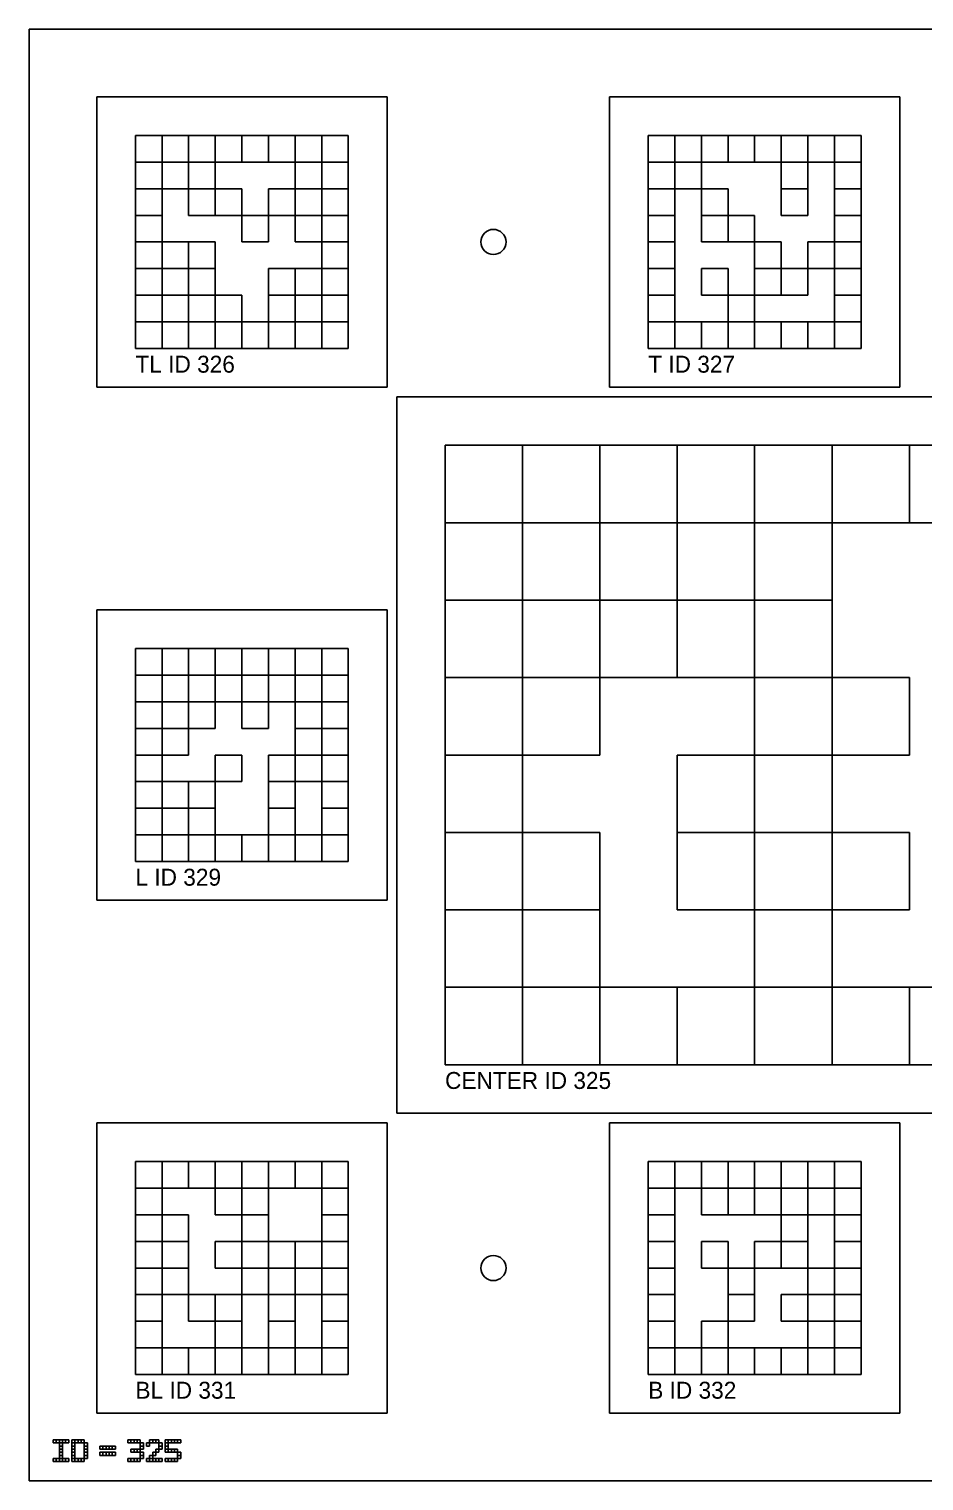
# Model space of a CAD drawing. Extents: x 0 to 1260, y -12 to 1580.
# Drawn here: x 320 to 505, y 960 to 1260 of the extents above; entities that cross this region are included whole.
import ezdxf

# ---------------------------------------------------------------- set-up
doc = ezdxf.new("R2010")
doc.units = 0
for name, color, linetype in [('BLACK_POCKET', 7, 'CONTINUOUS'), ('BOARD_TEXT', 7, 'CONTINUOUS'), ('CUT', 7, 'CONTINUOUS'), ('LABEL', 3, 'CONTINUOUS'), ('MOUNT_HOLE', 6, 'CONTINUOUS'), ('QUIET_ZONE', 5, 'CONTINUOUS'), ('TAG_BOUNDARY', 8, 'CONTINUOUS')]:
    doc.layers.add(name, color=color, linetype=linetype)

msp = doc.modelspace()

# ---------------------------------------------------------------- linework, layer by layer
at = {"layer": 'BLACK_POCKET'}
for p, q in [((347.5, 1238), (342, 1238)), ((342, 1238), (342, 1232.5)), ((347.5, 1232.5), (347.5, 1238)), ((353, 1238), (347.5, 1238)), ((347.5, 1238), (347.5, 1232.5)), ((353, 1232.5), (353, 1238)), ((358.5, 1238), (353, 1238)), ((353, 1238), (353, 1232.5)), ((358.5, 1232.5), (358.5, 1238)), ((364, 1238), (358.5, 1238)), ((358.5, 1238), (358.5, 1232.5)), ((364, 1232.5), (364, 1238)), ((369.5, 1238), (364, 1238)), ((364, 1238), (364, 1232.5)), ((369.5, 1232.5), (369.5, 1238)), ((375, 1238), (369.5, 1238)), ((369.5, 1238), (369.5, 1232.5)), ((375, 1232.5), (375, 1238)), ((380.5, 1238), (375, 1238)), ((375, 1238), (375, 1232.5)), ((380.5, 1232.5), (380.5, 1238)), ((386, 1238), (380.5, 1238)), ((380.5, 1238), (380.5, 1232.5)), ((386, 1232.5), (386, 1238)), ((453.5, 1238), (448, 1238)), ((448, 1238), (448, 1232.5)), ((453.5, 1232.5), (453.5, 1238)), ((459, 1238), (453.5, 1238)), ((453.5, 1238), (453.5, 1232.5)), ((459, 1232.5), (459, 1238)), ((464.5, 1238), (459, 1238)), ((459, 1238), (459, 1232.5)), ((464.5, 1232.5), (464.5, 1238)), ((470, 1238), (464.5, 1238)), ((464.5, 1238), (464.5, 1232.5)), ((470, 1232.5), (470, 1238)), ((475.5, 1238), (470, 1238)), ((470, 1238), (470, 1232.5)), ((475.5, 1232.5), (475.5, 1238)), ((481, 1238), (475.5, 1238)), ((475.5, 1238), (475.5, 1232.5)), ((481, 1232.5), (481, 1238)), ((486.5, 1238), (481, 1238)), ((481, 1238), (481, 1232.5)), ((486.5, 1232.5), (486.5, 1238)), ((492, 1238), (486.5, 1238)), ((486.5, 1238), (486.5, 1232.5)), ((492, 1232.5), (492, 1238)), ((342, 1232.5), (347.5, 1232.5)), ((347.5, 1232.5), (342, 1232.5)), ((342, 1232.5), (342, 1227)), ((347.5, 1232.5), (353, 1232.5)), ((347.5, 1227), (347.5, 1232.5)), ((353, 1232.5), (347.5, 1232.5)), ((347.5, 1232.5), (347.5, 1227)), ((353, 1232.5), (358.5, 1232.5)), ((353, 1227), (353, 1232.5)), ((358.5, 1232.5), (353, 1232.5)), ((353, 1232.5), (353, 1227)), ((358.5, 1232.5), (364, 1232.5)), ((358.5, 1227), (358.5, 1232.5)), ((364, 1232.5), (369.5, 1232.5)), ((369.5, 1232.5), (375, 1232.5)), ((375, 1232.5), (380.5, 1232.5)), ((380.5, 1232.5), (375, 1232.5)), ((375, 1232.5), (375, 1227)), ((380.5, 1232.5), (386, 1232.5)), ((380.5, 1227), (380.5, 1232.5)), ((386, 1232.5), (380.5, 1232.5)), ((380.5, 1232.5), (380.5, 1227)), ((386, 1227), (386, 1232.5)), ((448, 1232.5), (453.5, 1232.5)), ((453.5, 1232.5), (448, 1232.5)), ((448, 1232.5), (448, 1227)), ((453.5, 1232.5), (459, 1232.5)), ((453.5, 1227), (453.5, 1232.5)), ((459, 1232.5), (453.5, 1232.5)), ((453.5, 1232.5), (453.5, 1227)), ((459, 1232.5), (464.5, 1232.5)), ((459, 1227), (459, 1232.5)), ((464.5, 1232.5), (470, 1232.5)), ((470, 1232.5), (475.5, 1232.5)), ((475.5, 1232.5), (481, 1232.5)), ((481, 1232.5), (475.5, 1232.5)), ((475.5, 1232.5), (475.5, 1227)), ((481, 1232.5), (486.5, 1232.5)), ((481, 1227), (481, 1232.5)), ((486.5, 1232.5), (492, 1232.5)), ((492, 1232.5), (486.5, 1232.5)), ((486.5, 1232.5), (486.5, 1227)), ((492, 1227), (492, 1232.5)), ((342, 1227), (347.5, 1227)), ((347.5, 1227), (342, 1227)), ((342, 1227), (342, 1221.5)), ((347.5, 1227), (353, 1227)), ((347.5, 1221.5), (347.5, 1227)), ((353, 1227), (358.5, 1227)), ((358.5, 1227), (353, 1227)), ((353, 1227), (353, 1221.5)), ((358.5, 1221.5), (358.5, 1227)), ((364, 1227), (358.5, 1227)), ((358.5, 1227), (358.5, 1221.5)), ((364, 1221.5), (364, 1227)), ((375, 1227), (369.5, 1227)), ((369.5, 1227), (369.5, 1221.5)), ((375, 1227), (380.5, 1227)), ((375, 1221.5), (375, 1227)), ((380.5, 1227), (386, 1227)), ((386, 1227), (380.5, 1227)), ((380.5, 1227), (380.5, 1221.5)), ((386, 1221.5), (386, 1227)), ((448, 1227), (453.5, 1227)), ((453.5, 1227), (448, 1227)), ((448, 1227), (448, 1221.5)), ((453.5, 1227), (459, 1227)), ((453.5, 1221.5), (453.5, 1227)), ((464.5, 1227), (459, 1227)), ((459, 1227), (459, 1221.5)), ((464.5, 1221.5), (464.5, 1227)), ((475.5, 1227), (481, 1227)), ((481, 1227), (475.5, 1227)), ((475.5, 1227), (475.5, 1221.5)), ((481, 1221.5), (481, 1227)), ((486.5, 1227), (492, 1227)), ((492, 1227), (486.5, 1227)), ((486.5, 1227), (486.5, 1221.5)), ((492, 1221.5), (492, 1227)), ((342, 1221.5), (347.5, 1221.5)), ((347.5, 1221.5), (342, 1221.5)), ((342, 1221.5), (342, 1216)), ((347.5, 1216), (347.5, 1221.5)), ((353, 1221.5), (358.5, 1221.5)), ((358.5, 1221.5), (364, 1221.5)), ((369.5, 1221.5), (364, 1221.5)), ((364, 1221.5), (364, 1216)), ((369.5, 1221.5), (375, 1221.5)), ((369.5, 1216), (369.5, 1221.5)), ((380.5, 1221.5), (375, 1221.5)), ((375, 1221.5), (375, 1216)), ((380.5, 1221.5), (386, 1221.5)), ((380.5, 1216), (380.5, 1221.5)), ((386, 1221.5), (380.5, 1221.5)), ((380.5, 1221.5), (380.5, 1216)), ((386, 1216), (386, 1221.5)), ((448, 1221.5), (453.5, 1221.5)), ((453.5, 1221.5), (448, 1221.5)), ((448, 1221.5), (448, 1216)), ((453.5, 1216), (453.5, 1221.5)), ((459, 1221.5), (464.5, 1221.5)), ((464.5, 1221.5), (459, 1221.5)), ((459, 1221.5), (459, 1216)), ((464.5, 1216), (464.5, 1221.5)), ((470, 1221.5), (464.5, 1221.5)), ((464.5, 1221.5), (464.5, 1216)), ((470, 1216), (470, 1221.5)), ((475.5, 1221.5), (481, 1221.5)), ((486.5, 1221.5), (492, 1221.5)), ((492, 1221.5), (486.5, 1221.5)), ((486.5, 1221.5), (486.5, 1216)), ((492, 1216), (492, 1221.5)), ((342, 1216), (347.5, 1216)), ((347.5, 1216), (342, 1216)), ((342, 1216), (342, 1210.5)), ((347.5, 1210.5), (347.5, 1216)), ((353, 1216), (347.5, 1216)), ((347.5, 1216), (347.5, 1210.5)), ((353, 1210.5), (353, 1216)), ((358.5, 1216), (353, 1216)), ((353, 1216), (353, 1210.5)), ((358.5, 1210.5), (358.5, 1216)), ((364, 1216), (369.5, 1216)), ((375, 1216), (380.5, 1216)), ((380.5, 1216), (386, 1216)), ((386, 1216), (380.5, 1216)), ((380.5, 1216), (380.5, 1210.5)), ((386, 1210.5), (386, 1216)), ((448, 1216), (453.5, 1216)), ((453.5, 1216), (448, 1216)), ((448, 1216), (448, 1210.5)), ((453.5, 1210.5), (453.5, 1216)), ((459, 1216), (464.5, 1216)), ((464.5, 1216), (470, 1216)), ((475.5, 1216), (470, 1216)), ((470, 1216), (470, 1210.5)), ((475.5, 1210.5), (475.5, 1216)), ((486.5, 1216), (481, 1216)), ((481, 1216), (481, 1210.5)), ((486.5, 1216), (492, 1216)), ((486.5, 1210.5), (486.5, 1216)), ((492, 1216), (486.5, 1216)), ((486.5, 1216), (486.5, 1210.5)), ((492, 1210.5), (492, 1216)), ((342, 1210.5), (347.5, 1210.5)), ((347.5, 1210.5), (342, 1210.5)), ((342, 1210.5), (342, 1205)), ((347.5, 1210.5), (353, 1210.5)), ((347.5, 1205), (347.5, 1210.5)), ((353, 1210.5), (347.5, 1210.5)), ((347.5, 1210.5), (347.5, 1205)), ((353, 1210.5), (358.5, 1210.5)), ((353, 1205), (353, 1210.5)), ((358.5, 1210.5), (353, 1210.5)), ((353, 1210.5), (353, 1205)), ((358.5, 1205), (358.5, 1210.5)), ((375, 1210.5), (369.5, 1210.5)), ((369.5, 1210.5), (369.5, 1205)), ((375, 1205), (375, 1210.5)), ((380.5, 1210.5), (375, 1210.5)), ((375, 1210.5), (375, 1205)), ((380.5, 1210.5), (386, 1210.5)), ((380.5, 1205), (380.5, 1210.5)), ((386, 1210.5), (380.5, 1210.5)), ((380.5, 1210.5), (380.5, 1205)), ((386, 1205), (386, 1210.5)), ((448, 1210.5), (453.5, 1210.5)), ((453.5, 1210.5), (448, 1210.5)), ((448, 1210.5), (448, 1205)), ((453.5, 1205), (453.5, 1210.5)), ((464.5, 1210.5), (459, 1210.5)), ((459, 1210.5), (459, 1205)), ((464.5, 1205), (464.5, 1210.5)), ((470, 1210.5), (475.5, 1210.5)), ((475.5, 1210.5), (470, 1210.5)), ((470, 1210.5), (470, 1205)), ((475.5, 1205), (475.5, 1210.5)), ((481, 1210.5), (475.5, 1210.5)), ((475.5, 1210.5), (475.5, 1205)), ((481, 1210.5), (486.5, 1210.5)), ((481, 1205), (481, 1210.5)), ((486.5, 1210.5), (492, 1210.5)), ((492, 1210.5), (486.5, 1210.5)), ((486.5, 1210.5), (486.5, 1205)), ((492, 1205), (492, 1210.5)), ((342, 1205), (347.5, 1205)), ((347.5, 1205), (342, 1205)), ((342, 1205), (342, 1199.5)), ((347.5, 1205), (353, 1205)), ((347.5, 1199.5), (347.5, 1205)), ((353, 1205), (347.5, 1205)), ((347.5, 1205), (347.5, 1199.5)), ((353, 1205), (358.5, 1205)), ((353, 1199.5), (353, 1205)), ((358.5, 1205), (353, 1205)), ((353, 1205), (353, 1199.5)), ((358.5, 1199.5), (358.5, 1205)), ((364, 1205), (358.5, 1205)), ((358.5, 1205), (358.5, 1199.5)), ((364, 1199.5), (364, 1205)), ((369.5, 1205), (375, 1205)), ((375, 1205), (369.5, 1205)), ((369.5, 1205), (369.5, 1199.5)), ((375, 1205), (380.5, 1205)), ((375, 1199.5), (375, 1205)), ((380.5, 1205), (375, 1205)), ((375, 1205), (375, 1199.5)), ((380.5, 1205), (386, 1205)), ((380.5, 1199.5), (380.5, 1205)), ((386, 1205), (380.5, 1205)), ((380.5, 1205), (380.5, 1199.5)), ((386, 1199.5), (386, 1205)), ((448, 1205), (453.5, 1205)), ((453.5, 1205), (448, 1205)), ((448, 1205), (448, 1199.5)), ((453.5, 1199.5), (453.5, 1205)), ((459, 1205), (464.5, 1205)), ((470, 1205), (464.5, 1205)), ((464.5, 1205), (464.5, 1199.5)), ((470, 1205), (475.5, 1205)), ((470, 1199.5), (470, 1205)), ((475.5, 1205), (481, 1205)), ((486.5, 1205), (492, 1205)), ((492, 1205), (486.5, 1205)), ((486.5, 1205), (486.5, 1199.5)), ((492, 1199.5), (492, 1205)), ((342, 1199.5), (347.5, 1199.5)), ((347.5, 1199.5), (342, 1199.5)), ((342, 1199.5), (342, 1194)), ((347.5, 1199.5), (353, 1199.5)), ((347.5, 1194), (347.5, 1199.5)), ((353, 1199.5), (347.5, 1199.5)), ((347.5, 1199.5), (347.5, 1194)), ((353, 1199.5), (358.5, 1199.5)), ((353, 1194), (353, 1199.5)), ((358.5, 1199.5), (353, 1199.5)), ((353, 1199.5), (353, 1194)), ((358.5, 1199.5), (364, 1199.5)), ((358.5, 1194), (358.5, 1199.5)), ((364, 1199.5), (358.5, 1199.5)), ((358.5, 1199.5), (358.5, 1194)), ((364, 1194), (364, 1199.5)), ((369.5, 1199.5), (364, 1199.5)), ((364, 1199.5), (364, 1194)), ((369.5, 1199.5), (375, 1199.5)), ((369.5, 1194), (369.5, 1199.5)), ((375, 1199.5), (369.5, 1199.5)), ((369.5, 1199.5), (369.5, 1194)), ((375, 1199.5), (380.5, 1199.5)), ((375, 1194), (375, 1199.5)), ((380.5, 1199.5), (375, 1199.5)), ((375, 1199.5), (375, 1194)), ((380.5, 1199.5), (386, 1199.5)), ((380.5, 1194), (380.5, 1199.5)), ((386, 1199.5), (380.5, 1199.5)), ((380.5, 1199.5), (380.5, 1194)), ((386, 1194), (386, 1199.5)), ((448, 1199.5), (453.5, 1199.5)), ((453.5, 1199.5), (448, 1199.5)), ((448, 1199.5), (448, 1194)), ((453.5, 1194), (453.5, 1199.5)), ((459, 1199.5), (453.5, 1199.5)), ((453.5, 1199.5), (453.5, 1194)), ((459, 1194), (459, 1199.5)), ((464.5, 1199.5), (459, 1199.5)), ((459, 1199.5), (459, 1194)), ((464.5, 1199.5), (470, 1199.5)), ((464.5, 1194), (464.5, 1199.5)), ((470, 1199.5), (464.5, 1199.5)), ((464.5, 1199.5), (464.5, 1194)), ((470, 1194), (470, 1199.5)), ((475.5, 1199.5), (470, 1199.5)), ((470, 1199.5), (470, 1194)), ((475.5, 1194), (475.5, 1199.5)), ((481, 1199.5), (475.5, 1199.5)), ((475.5, 1199.5), (475.5, 1194)), ((481, 1194), (481, 1199.5)), ((486.5, 1199.5), (481, 1199.5)), ((481, 1199.5), (481, 1194)), ((486.5, 1199.5), (492, 1199.5)), ((486.5, 1194), (486.5, 1199.5)), ((492, 1199.5), (486.5, 1199.5)), ((486.5, 1199.5), (486.5, 1194)), ((492, 1194), (492, 1199.5)), ((342, 1194), (347.5, 1194)), ((347.5, 1194), (353, 1194)), ((353, 1194), (358.5, 1194)), ((358.5, 1194), (364, 1194)), ((364, 1194), (369.5, 1194)), ((369.5, 1194), (375, 1194)), ((375, 1194), (380.5, 1194)), ((380.5, 1194), (386, 1194)), ((448, 1194), (453.5, 1194)), ((453.5, 1194), (459, 1194)), ((459, 1194), (464.5, 1194)), ((464.5, 1194), (470, 1194)), ((470, 1194), (475.5, 1194)), ((475.5, 1194), (481, 1194)), ((481, 1194), (486.5, 1194)), ((486.5, 1194), (492, 1194)), ((422, 1174), (406, 1174)), ((406, 1174), (406, 1158)), ((422, 1158), (422, 1174)), ((438, 1174), (422, 1174)), ((422, 1174), (422, 1158)), ((438, 1158), (438, 1174)), ((454, 1174), (438, 1174)), ((438, 1174), (438, 1158)), ((454, 1158), (454, 1174)), ((470, 1174), (454, 1174)), ((454, 1174), (454, 1158)), ((470, 1158), (470, 1174)), ((486, 1174), (470, 1174)), ((470, 1174), (470, 1158)), ((486, 1158), (486, 1174)), ((502, 1174), (486, 1174)), ((486, 1174), (486, 1158)), ((502, 1158), (502, 1174)), ((518, 1174), (502, 1174)), ((502, 1174), (502, 1158)), ((406, 1158), (422, 1158)), ((422, 1158), (406, 1158)), ((406, 1158), (406, 1142)), ((422, 1158), (438, 1158)), ((422, 1142), (422, 1158)), ((438, 1158), (422, 1158)), ((422, 1158), (422, 1142)), ((438, 1158), (454, 1158)), ((438, 1142), (438, 1158)), ((454, 1158), (438, 1158)), ((438, 1158), (438, 1142)), ((454, 1158), (470, 1158)), ((454, 1142), (454, 1158)), ((470, 1158), (486, 1158)), ((486, 1158), (470, 1158)), ((470, 1158), (470, 1142)), ((486, 1158), (502, 1158)), ((486, 1142), (486, 1158)), ((502, 1158), (518, 1158)), ((406, 1142), (422, 1142)), ((422, 1142), (406, 1142)), ((406, 1142), (406, 1126)), ((422, 1142), (438, 1142)), ((422, 1126), (422, 1142)), ((438, 1142), (454, 1142)), ((454, 1142), (438, 1142)), ((438, 1142), (438, 1126)), ((454, 1126), (454, 1142)), ((470, 1142), (454, 1142)), ((454, 1142), (454, 1126)), ((470, 1142), (486, 1142)), ((470, 1126), (470, 1142)), ((486, 1142), (470, 1142)), ((470, 1142), (470, 1126)), ((486, 1126), (486, 1142)), ((347.5, 1132), (342, 1132)), ((342, 1132), (342, 1126.5)), ((347.5, 1126.5), (347.5, 1132)), ((353, 1132), (347.5, 1132)), ((347.5, 1132), (347.5, 1126.5)), ((353, 1126.5), (353, 1132)), ((358.5, 1132), (353, 1132)), ((353, 1132), (353, 1126.5)), ((358.5, 1126.5), (358.5, 1132)), ((364, 1132), (358.5, 1132)), ((358.5, 1132), (358.5, 1126.5)), ((364, 1126.5), (364, 1132)), ((369.5, 1132), (364, 1132)), ((364, 1132), (364, 1126.5)), ((369.5, 1126.5), (369.5, 1132)), ((375, 1132), (369.5, 1132)), ((369.5, 1132), (369.5, 1126.5)), ((375, 1126.5), (375, 1132)), ((380.5, 1132), (375, 1132)), ((375, 1132), (375, 1126.5)), ((380.5, 1126.5), (380.5, 1132)), ((386, 1132), (380.5, 1132)), ((380.5, 1132), (380.5, 1126.5)), ((386, 1126.5), (386, 1132)), ((342, 1126.5), (347.5, 1126.5)), ((347.5, 1126.5), (342, 1126.5)), ((342, 1126.5), (342, 1121)), ((347.5, 1126.5), (353, 1126.5)), ((347.5, 1121), (347.5, 1126.5)), ((353, 1126.5), (347.5, 1126.5)), ((347.5, 1126.5), (347.5, 1121)), ((353, 1126.5), (358.5, 1126.5)), ((353, 1121), (353, 1126.5)), ((358.5, 1126.5), (353, 1126.5)), ((353, 1126.5), (353, 1121)), ((358.5, 1126.5), (364, 1126.5)), ((358.5, 1121), (358.5, 1126.5)), ((364, 1126.5), (358.5, 1126.5)), ((358.5, 1126.5), (358.5, 1121)), ((364, 1126.5), (369.5, 1126.5)), ((364, 1121), (364, 1126.5)), ((369.5, 1126.5), (375, 1126.5)), ((375, 1126.5), (369.5, 1126.5)), ((369.5, 1126.5), (369.5, 1121)), ((375, 1126.5), (380.5, 1126.5)), ((375, 1121), (375, 1126.5)), ((380.5, 1126.5), (375, 1126.5)), ((375, 1126.5), (375, 1121)), ((380.5, 1126.5), (386, 1126.5)), ((380.5, 1121), (380.5, 1126.5)), ((386, 1126.5), (380.5, 1126.5)), ((380.5, 1126.5), (380.5, 1121)), ((386, 1121), (386, 1126.5)), ((406, 1126), (422, 1126)), ((422, 1126), (406, 1126)), ((406, 1126), (406, 1110)), ((422, 1110), (422, 1126)), ((438, 1126), (422, 1126)), ((422, 1126), (422, 1110)), ((438, 1126), (454, 1126)), ((438, 1110), (438, 1126)), ((454, 1126), (470, 1126)), ((470, 1126), (486, 1126)), ((486, 1126), (470, 1126)), ((470, 1126), (470, 1110)), ((486, 1110), (486, 1126)), ((502, 1126), (486, 1126)), ((486, 1126), (486, 1110)), ((502, 1110), (502, 1126)), ((342, 1121), (347.5, 1121)), ((347.5, 1121), (342, 1121)), ((342, 1121), (342, 1115.5)), ((347.5, 1121), (353, 1121)), ((347.5, 1115.5), (347.5, 1121)), ((353, 1121), (358.5, 1121)), ((358.5, 1121), (353, 1121)), ((353, 1121), (353, 1115.5)), ((358.5, 1121), (364, 1121)), ((358.5, 1115.5), (358.5, 1121)), ((369.5, 1121), (364, 1121)), ((364, 1121), (364, 1115.5)), ((369.5, 1121), (375, 1121)), ((369.5, 1115.5), (369.5, 1121)), ((375, 1121), (380.5, 1121)), ((380.5, 1121), (375, 1121)), ((375, 1121), (375, 1115.5)), ((380.5, 1121), (386, 1121)), ((380.5, 1115.5), (380.5, 1121)), ((386, 1121), (380.5, 1121)), ((380.5, 1121), (380.5, 1115.5)), ((386, 1115.5), (386, 1121)), ((342, 1115.5), (347.5, 1115.5)), ((347.5, 1115.5), (342, 1115.5)), ((342, 1115.5), (342, 1110)), ((347.5, 1110), (347.5, 1115.5)), ((353, 1115.5), (347.5, 1115.5)), ((347.5, 1115.5), (347.5, 1110)), ((353, 1115.5), (358.5, 1115.5)), ((353, 1110), (353, 1115.5)), ((364, 1115.5), (369.5, 1115.5)), ((375, 1115.5), (380.5, 1115.5)), ((380.5, 1115.5), (375, 1115.5)), ((375, 1115.5), (375, 1110)), ((380.5, 1115.5), (386, 1115.5)), ((380.5, 1110), (380.5, 1115.5)), ((386, 1115.5), (380.5, 1115.5)), ((380.5, 1115.5), (380.5, 1110)), ((386, 1110), (386, 1115.5)), ((342, 1110), (347.5, 1110)), ((347.5, 1110), (342, 1110)), ((342, 1110), (342, 1104.5)), ((347.5, 1110), (353, 1110)), ((347.5, 1104.5), (347.5, 1110)), ((364, 1110), (358.5, 1110)), ((358.5, 1110), (358.5, 1104.5)), ((364, 1104.5), (364, 1110)), ((375, 1110), (369.5, 1110)), ((369.5, 1110), (369.5, 1104.5)), ((375, 1110), (380.5, 1110)), ((375, 1104.5), (375, 1110)), ((380.5, 1110), (375, 1110)), ((375, 1110), (375, 1104.5)), ((380.5, 1110), (386, 1110)), ((380.5, 1104.5), (380.5, 1110)), ((386, 1110), (380.5, 1110)), ((380.5, 1110), (380.5, 1104.5)), ((386, 1104.5), (386, 1110)), ((406, 1110), (422, 1110)), ((422, 1110), (406, 1110)), ((406, 1110), (406, 1094)), ((422, 1110), (438, 1110)), ((422, 1094), (422, 1110)), ((470, 1110), (454, 1110)), ((454, 1110), (454, 1094)), ((470, 1110), (486, 1110)), ((470, 1094), (470, 1110)), ((486, 1110), (470, 1110)), ((470, 1110), (470, 1094)), ((486, 1110), (502, 1110)), ((486, 1094), (486, 1110)), ((342, 1104.5), (347.5, 1104.5)), ((347.5, 1104.5), (342, 1104.5)), ((342, 1104.5), (342, 1099)), ((347.5, 1099), (347.5, 1104.5)), ((353, 1104.5), (347.5, 1104.5)), ((347.5, 1104.5), (347.5, 1099)), ((353, 1099), (353, 1104.5)), ((358.5, 1104.5), (353, 1104.5)), ((353, 1104.5), (353, 1099)), ((358.5, 1104.5), (364, 1104.5)), ((358.5, 1099), (358.5, 1104.5)), ((369.5, 1104.5), (375, 1104.5)), ((375, 1104.5), (369.5, 1104.5)), ((369.5, 1104.5), (369.5, 1099)), ((375, 1104.5), (380.5, 1104.5)), ((375, 1099), (375, 1104.5)), ((380.5, 1104.5), (386, 1104.5)), ((386, 1104.5), (380.5, 1104.5)), ((380.5, 1104.5), (380.5, 1099)), ((386, 1099), (386, 1104.5)), ((342, 1099), (347.5, 1099)), ((347.5, 1099), (342, 1099)), ((342, 1099), (342, 1093.5)), ((347.5, 1099), (353, 1099)), ((347.5, 1093.5), (347.5, 1099)), ((353, 1099), (347.5, 1099)), ((347.5, 1099), (347.5, 1093.5)), ((353, 1099), (358.5, 1099)), ((353, 1093.5), (353, 1099)), ((358.5, 1099), (353, 1099)), ((353, 1099), (353, 1093.5)), ((358.5, 1093.5), (358.5, 1099)), ((369.5, 1099), (375, 1099)), ((375, 1099), (369.5, 1099)), ((369.5, 1099), (369.5, 1093.5)), ((375, 1093.5), (375, 1099)), ((380.5, 1099), (386, 1099)), ((386, 1099), (380.5, 1099)), ((380.5, 1099), (380.5, 1093.5)), ((386, 1093.5), (386, 1099)), ((342, 1093.5), (347.5, 1093.5)), ((347.5, 1093.5), (342, 1093.5)), ((342, 1093.5), (342, 1088)), ((347.5, 1093.5), (353, 1093.5)), ((347.5, 1088), (347.5, 1093.5)), ((353, 1093.5), (347.5, 1093.5)), ((347.5, 1093.5), (347.5, 1088)), ((353, 1093.5), (358.5, 1093.5)), ((353, 1088), (353, 1093.5)), ((358.5, 1093.5), (353, 1093.5)), ((353, 1093.5), (353, 1088)), ((358.5, 1088), (358.5, 1093.5)), ((364, 1093.5), (358.5, 1093.5)), ((358.5, 1093.5), (358.5, 1088)), ((364, 1088), (364, 1093.5)), ((369.5, 1093.5), (364, 1093.5)), ((364, 1093.5), (364, 1088)), ((369.5, 1093.5), (375, 1093.5)), ((369.5, 1088), (369.5, 1093.5)), ((375, 1093.5), (369.5, 1093.5)), ((369.5, 1093.5), (369.5, 1088)), ((375, 1088), (375, 1093.5)), ((380.5, 1093.5), (375, 1093.5)), ((375, 1093.5), (375, 1088)), ((380.5, 1093.5), (386, 1093.5)), ((380.5, 1088), (380.5, 1093.5)), ((386, 1093.5), (380.5, 1093.5)), ((380.5, 1093.5), (380.5, 1088)), ((386, 1088), (386, 1093.5)), ((406, 1094), (422, 1094)), ((422, 1094), (406, 1094)), ((406, 1094), (406, 1078)), ((422, 1078), (422, 1094)), ((438, 1094), (422, 1094)), ((422, 1094), (422, 1078)), ((438, 1078), (438, 1094)), ((454, 1094), (470, 1094)), ((470, 1094), (454, 1094)), ((454, 1094), (454, 1078)), ((470, 1094), (486, 1094)), ((470, 1078), (470, 1094)), ((486, 1094), (470, 1094)), ((470, 1094), (470, 1078)), ((486, 1078), (486, 1094)), ((502, 1094), (486, 1094)), ((486, 1094), (486, 1078)), ((502, 1078), (502, 1094)), ((342, 1088), (347.5, 1088)), ((347.5, 1088), (353, 1088)), ((353, 1088), (358.5, 1088)), ((358.5, 1088), (364, 1088)), ((364, 1088), (369.5, 1088)), ((369.5, 1088), (375, 1088)), ((375, 1088), (380.5, 1088)), ((380.5, 1088), (386, 1088)), ((406, 1078), (422, 1078)), ((422, 1078), (406, 1078)), ((406, 1078), (406, 1062)), ((422, 1078), (438, 1078)), ((422, 1062), (422, 1078)), ((438, 1078), (422, 1078)), ((422, 1078), (422, 1062)), ((438, 1062), (438, 1078)), ((454, 1078), (470, 1078)), ((470, 1078), (486, 1078)), ((486, 1078), (470, 1078)), ((470, 1078), (470, 1062)), ((486, 1078), (502, 1078)), ((486, 1062), (486, 1078)), ((406, 1062), (422, 1062)), ((422, 1062), (406, 1062)), ((406, 1062), (406, 1046)), ((422, 1062), (438, 1062)), ((422, 1046), (422, 1062)), ((438, 1062), (422, 1062)), ((422, 1062), (422, 1046)), ((438, 1046), (438, 1062)), ((454, 1062), (438, 1062)), ((438, 1062), (438, 1046)), ((454, 1046), (454, 1062)), ((470, 1062), (454, 1062)), ((454, 1062), (454, 1046)), ((470, 1062), (486, 1062)), ((470, 1046), (470, 1062)), ((486, 1062), (470, 1062)), ((470, 1062), (470, 1046)), ((486, 1046), (486, 1062)), ((502, 1062), (486, 1062)), ((486, 1062), (486, 1046)), ((502, 1046), (502, 1062)), ((518, 1062), (502, 1062)), ((502, 1062), (502, 1046)), ((406, 1046), (422, 1046)), ((422, 1046), (438, 1046)), ((438, 1046), (454, 1046)), ((454, 1046), (470, 1046)), ((470, 1046), (486, 1046)), ((486, 1046), (502, 1046)), ((502, 1046), (518, 1046)), ((347.5, 1026), (342, 1026)), ((342, 1026), (342, 1020.5)), ((347.5, 1020.5), (347.5, 1026)), ((353, 1026), (347.5, 1026)), ((347.5, 1026), (347.5, 1020.5)), ((353, 1020.5), (353, 1026)), ((358.5, 1026), (353, 1026)), ((353, 1026), (353, 1020.5)), ((358.5, 1020.5), (358.5, 1026)), ((364, 1026), (358.5, 1026)), ((358.5, 1026), (358.5, 1020.5)), ((364, 1020.5), (364, 1026)), ((369.5, 1026), (364, 1026)), ((364, 1026), (364, 1020.5)), ((369.5, 1020.5), (369.5, 1026)), ((375, 1026), (369.5, 1026)), ((369.5, 1026), (369.5, 1020.5)), ((375, 1020.5), (375, 1026)), ((380.5, 1026), (375, 1026)), ((375, 1026), (375, 1020.5)), ((380.5, 1020.5), (380.5, 1026)), ((386, 1026), (380.5, 1026)), ((380.5, 1026), (380.5, 1020.5)), ((386, 1020.5), (386, 1026)), ((453.5, 1026), (448, 1026)), ((448, 1026), (448, 1020.5)), ((453.5, 1020.5), (453.5, 1026)), ((459, 1026), (453.5, 1026)), ((453.5, 1026), (453.5, 1020.5)), ((459, 1020.5), (459, 1026)), ((464.5, 1026), (459, 1026)), ((459, 1026), (459, 1020.5)), ((464.5, 1020.5), (464.5, 1026)), ((470, 1026), (464.5, 1026)), ((464.5, 1026), (464.5, 1020.5)), ((470, 1020.5), (470, 1026)), ((475.5, 1026), (470, 1026)), ((470, 1026), (470, 1020.5)), ((475.5, 1020.5), (475.5, 1026)), ((481, 1026), (475.5, 1026)), ((475.5, 1026), (475.5, 1020.5)), ((481, 1020.5), (481, 1026)), ((486.5, 1026), (481, 1026)), ((481, 1026), (481, 1020.5)), ((486.5, 1020.5), (486.5, 1026)), ((492, 1026), (486.5, 1026)), ((486.5, 1026), (486.5, 1020.5)), ((492, 1020.5), (492, 1026)), ((342, 1020.5), (347.5, 1020.5)), ((347.5, 1020.5), (342, 1020.5)), ((342, 1020.5), (342, 1015)), ((347.5, 1020.5), (353, 1020.5)), ((347.5, 1015), (347.5, 1020.5)), ((353, 1020.5), (358.5, 1020.5)), ((358.5, 1020.5), (364, 1020.5)), ((364, 1020.5), (358.5, 1020.5)), ((358.5, 1020.5), (358.5, 1015)), ((364, 1020.5), (369.5, 1020.5)), ((364, 1015), (364, 1020.5)), ((369.5, 1020.5), (364, 1020.5)), ((364, 1020.5), (364, 1015)), ((369.5, 1020.5), (375, 1020.5)), ((369.5, 1015), (369.5, 1020.5)), ((375, 1020.5), (380.5, 1020.5)), ((380.5, 1020.5), (386, 1020.5)), ((386, 1020.5), (380.5, 1020.5)), ((380.5, 1020.5), (380.5, 1015)), ((386, 1015), (386, 1020.5)), ((448, 1020.5), (453.5, 1020.5)), ((453.5, 1020.5), (448, 1020.5)), ((448, 1020.5), (448, 1015)), ((453.5, 1020.5), (459, 1020.5)), ((453.5, 1015), (453.5, 1020.5)), ((459, 1020.5), (464.5, 1020.5)), ((464.5, 1020.5), (459, 1020.5)), ((459, 1020.5), (459, 1015)), ((464.5, 1020.5), (470, 1020.5)), ((464.5, 1015), (464.5, 1020.5)), ((470, 1020.5), (464.5, 1020.5)), ((464.5, 1020.5), (464.5, 1015)), ((470, 1020.5), (475.5, 1020.5)), ((470, 1015), (470, 1020.5)), ((475.5, 1020.5), (470, 1020.5)), ((470, 1020.5), (470, 1015)), ((475.5, 1020.5), (481, 1020.5)), ((475.5, 1015), (475.5, 1020.5)), ((481, 1020.5), (486.5, 1020.5)), ((486.5, 1020.5), (481, 1020.5)), ((481, 1020.5), (481, 1015)), ((486.5, 1020.5), (492, 1020.5)), ((486.5, 1015), (486.5, 1020.5)), ((492, 1020.5), (486.5, 1020.5)), ((486.5, 1020.5), (486.5, 1015)), ((492, 1015), (492, 1020.5)), ((342, 1015), (347.5, 1015)), ((347.5, 1015), (342, 1015)), ((342, 1015), (342, 1009.5)), ((347.5, 1009.5), (347.5, 1015)), ((353, 1015), (347.5, 1015)), ((347.5, 1015), (347.5, 1009.5)), ((353, 1009.5), (353, 1015)), ((358.5, 1015), (364, 1015)), ((364, 1015), (369.5, 1015)), ((369.5, 1015), (364, 1015)), ((364, 1015), (364, 1009.5)), ((369.5, 1009.5), (369.5, 1015)), ((380.5, 1015), (386, 1015)), ((386, 1015), (380.5, 1015)), ((380.5, 1015), (380.5, 1009.5)), ((386, 1009.5), (386, 1015)), ((448, 1015), (453.5, 1015)), ((453.5, 1015), (448, 1015)), ((448, 1015), (448, 1009.5)), ((453.5, 1009.5), (453.5, 1015)), ((459, 1015), (464.5, 1015)), ((464.5, 1015), (470, 1015)), ((470, 1015), (475.5, 1015)), ((481, 1015), (475.5, 1015)), ((475.5, 1015), (475.5, 1009.5)), ((481, 1015), (486.5, 1015)), ((481, 1009.5), (481, 1015)), ((486.5, 1015), (492, 1015)), ((492, 1015), (486.5, 1015)), ((486.5, 1015), (486.5, 1009.5)), ((492, 1009.5), (492, 1015)), ((342, 1009.5), (347.5, 1009.5)), ((347.5, 1009.5), (342, 1009.5)), ((342, 1009.5), (342, 1004)), ((347.5, 1009.5), (353, 1009.5)), ((347.5, 1004), (347.5, 1009.5)), ((353, 1009.5), (347.5, 1009.5)), ((347.5, 1009.5), (347.5, 1004)), ((353, 1004), (353, 1009.5)), ((364, 1009.5), (358.5, 1009.5)), ((358.5, 1009.5), (358.5, 1004)), ((364, 1009.5), (369.5, 1009.5)), ((364, 1004), (364, 1009.5)), ((369.5, 1009.5), (364, 1009.5)), ((364, 1009.5), (364, 1004)), ((369.5, 1004), (369.5, 1009.5)), ((375, 1009.5), (369.5, 1009.5)), ((369.5, 1009.5), (369.5, 1004)), ((375, 1004), (375, 1009.5)), ((380.5, 1009.5), (375, 1009.5)), ((375, 1009.5), (375, 1004)), ((380.5, 1009.5), (386, 1009.5)), ((380.5, 1004), (380.5, 1009.5)), ((386, 1009.5), (380.5, 1009.5)), ((380.5, 1009.5), (380.5, 1004)), ((386, 1004), (386, 1009.5)), ((448, 1009.5), (453.5, 1009.5)), ((453.5, 1009.5), (448, 1009.5)), ((448, 1009.5), (448, 1004)), ((453.5, 1004), (453.5, 1009.5)), ((464.5, 1009.5), (459, 1009.5)), ((459, 1009.5), (459, 1004)), ((464.5, 1004), (464.5, 1009.5)), ((475.5, 1009.5), (470, 1009.5)), ((470, 1009.5), (470, 1004)), ((475.5, 1009.5), (481, 1009.5)), ((475.5, 1004), (475.5, 1009.5)), ((481, 1009.5), (475.5, 1009.5)), ((475.5, 1009.5), (475.5, 1004)), ((481, 1004), (481, 1009.5)), ((486.5, 1009.5), (492, 1009.5)), ((492, 1009.5), (486.5, 1009.5)), ((486.5, 1009.5), (486.5, 1004)), ((492, 1004), (492, 1009.5)), ((342, 1004), (347.5, 1004)), ((347.5, 1004), (342, 1004)), ((342, 1004), (342, 998.5)), ((347.5, 1004), (353, 1004)), ((347.5, 998.5), (347.5, 1004)), ((353, 1004), (347.5, 1004)), ((347.5, 1004), (347.5, 998.5)), ((353, 998.5), (353, 1004)), ((358.5, 1004), (364, 1004)), ((364, 1004), (369.5, 1004)), ((369.5, 1004), (364, 1004)), ((364, 1004), (364, 998.5)), ((369.5, 1004), (375, 1004)), ((369.5, 998.5), (369.5, 1004)), ((375, 1004), (369.5, 1004)), ((369.5, 1004), (369.5, 998.5)), ((375, 1004), (380.5, 1004)), ((375, 998.5), (375, 1004)), ((380.5, 1004), (375, 1004)), ((375, 1004), (375, 998.5)), ((380.5, 1004), (386, 1004)), ((380.5, 998.5), (380.5, 1004)), ((386, 1004), (380.5, 1004)), ((380.5, 1004), (380.5, 998.5)), ((386, 998.5), (386, 1004)), ((448, 1004), (453.5, 1004)), ((453.5, 1004), (448, 1004)), ((448, 1004), (448, 998.5)), ((453.5, 998.5), (453.5, 1004)), ((459, 1004), (464.5, 1004)), ((470, 1004), (464.5, 1004)), ((464.5, 1004), (464.5, 998.5)), ((470, 1004), (475.5, 1004)), ((470, 998.5), (470, 1004)), ((475.5, 1004), (481, 1004)), ((486.5, 1004), (481, 1004)), ((481, 1004), (481, 998.5)), ((486.5, 1004), (492, 1004)), ((486.5, 998.5), (486.5, 1004)), ((492, 1004), (486.5, 1004)), ((486.5, 1004), (486.5, 998.5)), ((492, 998.5), (492, 1004)), ((342, 998.5), (347.5, 998.5)), ((347.5, 998.5), (342, 998.5)), ((342, 998.5), (342, 993)), ((347.5, 998.5), (353, 998.5)), ((347.5, 993), (347.5, 998.5)), ((358.5, 998.5), (353, 998.5)), ((353, 998.5), (353, 993)), ((358.5, 993), (358.5, 998.5)), ((364, 998.5), (358.5, 998.5)), ((358.5, 998.5), (358.5, 993)), ((364, 998.5), (369.5, 998.5)), ((364, 993), (364, 998.5)), ((369.5, 998.5), (375, 998.5)), ((375, 998.5), (369.5, 998.5)), ((369.5, 998.5), (369.5, 993)), ((375, 998.5), (380.5, 998.5)), ((375, 993), (375, 998.5)), ((380.5, 998.5), (386, 998.5)), ((386, 998.5), (380.5, 998.5)), ((380.5, 998.5), (380.5, 993)), ((386, 993), (386, 998.5)), ((448, 998.5), (453.5, 998.5)), ((453.5, 998.5), (448, 998.5)), ((448, 998.5), (448, 993)), ((453.5, 993), (453.5, 998.5)), ((464.5, 998.5), (470, 998.5)), ((470, 998.5), (464.5, 998.5)), ((464.5, 998.5), (464.5, 993)), ((470, 993), (470, 998.5)), ((481, 998.5), (475.5, 998.5)), ((475.5, 998.5), (475.5, 993)), ((481, 998.5), (486.5, 998.5)), ((481, 993), (481, 998.5)), ((486.5, 998.5), (481, 998.5)), ((481, 998.5), (481, 993)), ((486.5, 998.5), (492, 998.5)), ((486.5, 993), (486.5, 998.5)), ((492, 998.5), (486.5, 998.5)), ((486.5, 998.5), (486.5, 993)), ((492, 993), (492, 998.5)), ((342, 993), (347.5, 993)), ((347.5, 993), (342, 993)), ((342, 993), (342, 987.5)), ((347.5, 987.5), (347.5, 993)), ((353, 993), (358.5, 993)), ((358.5, 993), (364, 993)), ((364, 993), (358.5, 993)), ((358.5, 993), (358.5, 987.5)), ((364, 987.5), (364, 993)), ((369.5, 993), (375, 993)), ((375, 993), (369.5, 993)), ((369.5, 993), (369.5, 987.5)), ((375, 987.5), (375, 993)), ((380.5, 993), (386, 993)), ((386, 993), (380.5, 993)), ((380.5, 993), (380.5, 987.5)), ((386, 987.5), (386, 993)), ((448, 993), (453.5, 993)), ((453.5, 993), (448, 993)), ((448, 993), (448, 987.5)), ((453.5, 987.5), (453.5, 993)), ((464.5, 993), (459, 993)), ((459, 993), (459, 987.5)), ((464.5, 993), (470, 993)), ((464.5, 987.5), (464.5, 993)), ((475.5, 993), (481, 993)), ((481, 993), (486.5, 993)), ((486.5, 993), (481, 993)), ((481, 993), (481, 987.5)), ((486.5, 993), (492, 993)), ((486.5, 987.5), (486.5, 993)), ((492, 993), (486.5, 993)), ((486.5, 993), (486.5, 987.5)), ((492, 987.5), (492, 993)), ((342, 987.5), (347.5, 987.5)), ((347.5, 987.5), (342, 987.5)), ((342, 987.5), (342, 982)), ((347.5, 982), (347.5, 987.5)), ((353, 987.5), (347.5, 987.5)), ((347.5, 987.5), (347.5, 982)), ((353, 982), (353, 987.5)), ((358.5, 987.5), (353, 987.5)), ((353, 987.5), (353, 982)), ((358.5, 987.5), (364, 987.5)), ((358.5, 982), (358.5, 987.5)), ((364, 987.5), (358.5, 987.5)), ((358.5, 987.5), (358.5, 982)), ((364, 982), (364, 987.5)), ((369.5, 987.5), (364, 987.5)), ((364, 987.5), (364, 982)), ((369.5, 987.5), (375, 987.5)), ((369.5, 982), (369.5, 987.5)), ((375, 987.5), (369.5, 987.5)), ((369.5, 987.5), (369.5, 982)), ((375, 982), (375, 987.5)), ((380.5, 987.5), (375, 987.5)), ((375, 987.5), (375, 982)), ((380.5, 987.5), (386, 987.5)), ((380.5, 982), (380.5, 987.5)), ((386, 987.5), (380.5, 987.5)), ((380.5, 987.5), (380.5, 982)), ((386, 982), (386, 987.5)), ((448, 987.5), (453.5, 987.5)), ((453.5, 987.5), (448, 987.5)), ((448, 987.5), (448, 982)), ((453.5, 982), (453.5, 987.5)), ((459, 987.5), (453.5, 987.5)), ((453.5, 987.5), (453.5, 982)), ((459, 987.5), (464.5, 987.5)), ((459, 982), (459, 987.5)), ((464.5, 987.5), (459, 987.5)), ((459, 987.5), (459, 982)), ((464.5, 982), (464.5, 987.5)), ((470, 987.5), (464.5, 987.5)), ((464.5, 987.5), (464.5, 982)), ((470, 982), (470, 987.5)), ((475.5, 987.5), (470, 987.5)), ((470, 987.5), (470, 982)), ((475.5, 982), (475.5, 987.5)), ((481, 987.5), (475.5, 987.5)), ((475.5, 987.5), (475.5, 982)), ((481, 987.5), (486.5, 987.5)), ((481, 982), (481, 987.5)), ((486.5, 987.5), (481, 987.5)), ((481, 987.5), (481, 982)), ((486.5, 987.5), (492, 987.5)), ((486.5, 982), (486.5, 987.5)), ((492, 987.5), (486.5, 987.5)), ((486.5, 987.5), (486.5, 982)), ((492, 982), (492, 987.5)), ((342, 982), (347.5, 982)), ((347.5, 982), (353, 982)), ((353, 982), (358.5, 982)), ((358.5, 982), (364, 982)), ((364, 982), (369.5, 982)), ((369.5, 982), (375, 982)), ((375, 982), (380.5, 982)), ((380.5, 982), (386, 982)), ((448, 982), (453.5, 982)), ((453.5, 982), (459, 982)), ((459, 982), (464.5, 982)), ((464.5, 982), (470, 982)), ((470, 982), (475.5, 982)), ((475.5, 982), (481, 982)), ((481, 982), (486.5, 982)), ((486.5, 982), (492, 982))]:
    msp.add_line(p, q, dxfattribs=at)
at = {"layer": 'BOARD_TEXT'}
for p, q in [((325.642857, 968.5), (325, 968.5)), ((325, 968.5), (325, 967.857143)), ((325, 967.857143), (325.642857, 967.857143)), ((325.642857, 967.857143), (325.642857, 968.5)), ((326.285714, 968.5), (325.642857, 968.5)), ((325.642857, 968.5), (325.642857, 967.857143)), ((325.642857, 967.857143), (326.285714, 967.857143)), ((326.285714, 967.857143), (326.285714, 968.5)), ((326.928571, 968.5), (326.285714, 968.5)), ((326.285714, 968.5), (326.285714, 967.857143)), ((326.285714, 967.857143), (326.928571, 967.857143)), ((326.928571, 967.857143), (326.285714, 967.857143)), ((326.285714, 967.857143), (326.285714, 967.214286)), ((326.285714, 967.214286), (326.928571, 967.214286)), ((326.928571, 967.214286), (326.285714, 967.214286)), ((326.285714, 967.214286), (326.285714, 966.571429)), ((326.285714, 966.571429), (326.928571, 966.571429)), ((326.928571, 966.571429), (326.285714, 966.571429)), ((326.285714, 966.571429), (326.285714, 965.928571)), ((326.928571, 967.857143), (326.928571, 968.5)), ((327.571429, 968.5), (326.928571, 968.5)), ((326.928571, 968.5), (326.928571, 967.857143)), ((326.928571, 967.857143), (327.571429, 967.857143)), ((326.928571, 967.214286), (326.928571, 967.857143)), ((326.928571, 966.571429), (326.928571, 967.214286)), ((326.928571, 965.928571), (326.928571, 966.571429)), ((327.571429, 967.857143), (327.571429, 968.5)), ((328.214286, 968.5), (327.571429, 968.5)), ((327.571429, 968.5), (327.571429, 967.857143)), ((327.571429, 967.857143), (328.214286, 967.857143)), ((328.214286, 967.857143), (328.214286, 968.5)), ((329.5, 968.5), (328.857143, 968.5)), ((328.857143, 968.5), (328.857143, 967.857143)), ((328.857143, 967.857143), (329.5, 967.857143)), ((329.5, 967.857143), (328.857143, 967.857143)), ((328.857143, 967.857143), (328.857143, 967.214286)), ((328.857143, 967.214286), (329.5, 967.214286)), ((329.5, 967.214286), (328.857143, 967.214286)), ((328.857143, 967.214286), (328.857143, 966.571429)), ((328.857143, 966.571429), (329.5, 966.571429)), ((329.5, 966.571429), (328.857143, 966.571429)), ((328.857143, 966.571429), (328.857143, 965.928571)), ((329.5, 967.857143), (329.5, 968.5)), ((330.142857, 968.5), (329.5, 968.5)), ((329.5, 968.5), (329.5, 967.857143)), ((329.5, 967.857143), (330.142857, 967.857143)), ((329.5, 967.214286), (329.5, 967.857143)), ((329.5, 966.571429), (329.5, 967.214286)), ((329.5, 965.928571), (329.5, 966.571429)), ((330.142857, 967.857143), (330.142857, 968.5)), ((330.785714, 968.5), (330.142857, 968.5)), ((330.142857, 968.5), (330.142857, 967.857143)), ((330.142857, 967.857143), (330.785714, 967.857143)), ((330.785714, 967.857143), (330.785714, 968.5)), ((331.428571, 968.5), (330.785714, 968.5)), ((330.785714, 968.5), (330.785714, 967.857143)), ((330.785714, 967.857143), (331.428571, 967.857143)), ((331.428571, 967.857143), (331.428571, 968.5)), ((332.071429, 967.857143), (331.428571, 967.857143)), ((331.428571, 967.857143), (331.428571, 967.214286)), ((331.428571, 967.214286), (332.071429, 967.214286)), ((332.071429, 967.214286), (331.428571, 967.214286)), ((331.428571, 967.214286), (331.428571, 966.571429)), ((331.428571, 966.571429), (332.071429, 966.571429)), ((332.071429, 966.571429), (331.428571, 966.571429)), ((331.428571, 966.571429), (331.428571, 965.928571)), ((332.071429, 967.214286), (332.071429, 967.857143)), ((332.071429, 966.571429), (332.071429, 967.214286)), ((332.071429, 965.928571), (332.071429, 966.571429)), ((335.285714, 967.214286), (334.642857, 967.214286)), ((334.642857, 967.214286), (334.642857, 966.571429)), ((334.642857, 966.571429), (335.285714, 966.571429)), ((335.285714, 966.571429), (335.285714, 967.214286)), ((335.928571, 967.214286), (335.285714, 967.214286)), ((335.285714, 967.214286), (335.285714, 966.571429)), ((335.285714, 966.571429), (335.928571, 966.571429)), ((335.928571, 966.571429), (335.928571, 967.214286)), ((336.571429, 967.214286), (335.928571, 967.214286)), ((335.928571, 967.214286), (335.928571, 966.571429)), ((335.928571, 966.571429), (336.571429, 966.571429)), ((336.571429, 966.571429), (336.571429, 967.214286)), ((337.214286, 967.214286), (336.571429, 967.214286)), ((336.571429, 967.214286), (336.571429, 966.571429)), ((336.571429, 966.571429), (337.214286, 966.571429)), ((337.214286, 966.571429), (337.214286, 967.214286)), ((337.857143, 967.214286), (337.214286, 967.214286)), ((337.214286, 967.214286), (337.214286, 966.571429)), ((337.214286, 966.571429), (337.857143, 966.571429)), ((337.857143, 966.571429), (337.857143, 967.214286)), ((341.071429, 968.5), (340.428571, 968.5)), ((340.428571, 968.5), (340.428571, 967.857143)), ((340.428571, 967.857143), (341.071429, 967.857143)), ((341.071429, 967.857143), (341.071429, 968.5)), ((341.714286, 968.5), (341.071429, 968.5)), ((341.071429, 968.5), (341.071429, 967.857143)), ((341.071429, 967.857143), (341.714286, 967.857143)), ((341.714286, 966.571429), (341.071429, 966.571429)), ((341.071429, 966.571429), (341.071429, 965.928571)), ((341.714286, 967.857143), (341.714286, 968.5)), ((342.357143, 968.5), (341.714286, 968.5)), ((341.714286, 968.5), (341.714286, 967.857143)), ((341.714286, 967.857143), (342.357143, 967.857143)), ((341.714286, 965.928571), (341.714286, 966.571429)), ((342.357143, 966.571429), (341.714286, 966.571429)), ((341.714286, 966.571429), (341.714286, 965.928571)), ((342.357143, 967.857143), (342.357143, 968.5)), ((343, 968.5), (342.357143, 968.5)), ((342.357143, 968.5), (342.357143, 967.857143)), ((342.357143, 967.857143), (343, 967.857143)), ((342.357143, 965.928571), (342.357143, 966.571429)), ((343, 966.571429), (342.357143, 966.571429)), ((342.357143, 966.571429), (342.357143, 965.928571)), ((343, 967.857143), (343, 968.5)), ((343.642857, 967.857143), (343, 967.857143)), ((343, 967.857143), (343, 967.214286)), ((343, 967.214286), (343.642857, 967.214286)), ((343.642857, 967.214286), (343, 967.214286)), ((343, 967.214286), (343, 966.571429)), ((343, 966.571429), (343.642857, 966.571429)), ((343, 965.928571), (343, 966.571429)), ((343.642857, 967.214286), (343.642857, 967.857143)), ((343.642857, 966.571429), (343.642857, 967.214286)), ((344.928571, 967.857143), (344.285714, 967.857143)), ((344.285714, 967.857143), (344.285714, 967.214286)), ((344.285714, 967.214286), (344.928571, 967.214286)), ((345.571429, 968.5), (344.928571, 968.5)), ((344.928571, 968.5), (344.928571, 967.857143)), ((344.928571, 967.857143), (345.571429, 967.857143)), ((344.928571, 967.214286), (344.928571, 967.857143)), ((345.571429, 967.857143), (345.571429, 968.5)), ((346.214286, 968.5), (345.571429, 968.5)), ((345.571429, 968.5), (345.571429, 967.857143)), ((345.571429, 967.857143), (346.214286, 967.857143)), ((346.214286, 967.857143), (346.214286, 968.5)), ((346.857143, 968.5), (346.214286, 968.5)), ((346.214286, 968.5), (346.214286, 967.857143)), ((346.214286, 967.857143), (346.857143, 967.857143)), ((346.857143, 966.571429), (346.214286, 966.571429)), ((346.214286, 966.571429), (346.214286, 965.928571)), ((346.857143, 967.857143), (346.857143, 968.5)), ((347.5, 967.857143), (346.857143, 967.857143)), ((346.857143, 967.857143), (346.857143, 967.214286)), ((346.857143, 967.214286), (347.5, 967.214286)), ((347.5, 967.214286), (346.857143, 967.214286)), ((346.857143, 967.214286), (346.857143, 966.571429)), ((346.857143, 966.571429), (347.5, 966.571429)), ((346.857143, 965.928571), (346.857143, 966.571429)), ((347.5, 967.214286), (347.5, 967.857143)), ((347.5, 966.571429), (347.5, 967.214286)), ((348.785714, 968.5), (348.142857, 968.5)), ((348.142857, 968.5), (348.142857, 967.857143)), ((348.142857, 967.857143), (348.785714, 967.857143)), ((348.785714, 967.857143), (348.142857, 967.857143)), ((348.142857, 967.857143), (348.142857, 967.214286)), ((348.142857, 967.214286), (348.785714, 967.214286)), ((348.785714, 967.214286), (348.142857, 967.214286)), ((348.142857, 967.214286), (348.142857, 966.571429)), ((348.142857, 966.571429), (348.785714, 966.571429)), ((348.785714, 966.571429), (348.142857, 966.571429)), ((348.142857, 966.571429), (348.142857, 965.928571)), ((348.785714, 967.857143), (348.785714, 968.5)), ((349.428571, 968.5), (348.785714, 968.5)), ((348.785714, 968.5), (348.785714, 967.857143)), ((348.785714, 967.857143), (349.428571, 967.857143)), ((348.785714, 967.214286), (348.785714, 967.857143)), ((348.785714, 966.571429), (348.785714, 967.214286)), ((348.785714, 965.928571), (348.785714, 966.571429)), ((349.428571, 966.571429), (348.785714, 966.571429)), ((348.785714, 966.571429), (348.785714, 965.928571)), ((349.428571, 967.857143), (349.428571, 968.5)), ((350.071429, 968.5), (349.428571, 968.5)), ((349.428571, 968.5), (349.428571, 967.857143)), ((349.428571, 967.857143), (350.071429, 967.857143)), ((349.428571, 965.928571), (349.428571, 966.571429)), ((350.071429, 966.571429), (349.428571, 966.571429)), ((349.428571, 966.571429), (349.428571, 965.928571)), ((350.071429, 967.857143), (350.071429, 968.5)), ((350.714286, 968.5), (350.071429, 968.5)), ((350.071429, 968.5), (350.071429, 967.857143)), ((350.071429, 967.857143), (350.714286, 967.857143)), ((350.071429, 965.928571), (350.071429, 966.571429)), ((350.714286, 966.571429), (350.071429, 966.571429)), ((350.071429, 966.571429), (350.071429, 965.928571)), ((350.714286, 967.857143), (350.714286, 968.5)), ((351.357143, 968.5), (350.714286, 968.5)), ((350.714286, 968.5), (350.714286, 967.857143)), ((350.714286, 967.857143), (351.357143, 967.857143)), ((350.714286, 965.928571), (350.714286, 966.571429)), ((351.357143, 967.857143), (351.357143, 968.5)), ((325.642857, 964.642857), (325, 964.642857)), ((325, 964.642857), (325, 964)), ((325, 964), (325.642857, 964)), ((325.642857, 964), (325.642857, 964.642857)), ((326.285714, 964.642857), (325.642857, 964.642857)), ((325.642857, 964.642857), (325.642857, 964)), ((325.642857, 964), (326.285714, 964)), ((326.285714, 965.928571), (326.928571, 965.928571)), ((326.928571, 965.928571), (326.285714, 965.928571)), ((326.285714, 965.928571), (326.285714, 965.285714)), ((326.285714, 965.285714), (326.928571, 965.285714)), ((326.928571, 965.285714), (326.285714, 965.285714)), ((326.285714, 965.285714), (326.285714, 964.642857)), ((326.285714, 964.642857), (326.928571, 964.642857)), ((326.285714, 964), (326.285714, 964.642857)), ((326.928571, 964.642857), (326.285714, 964.642857)), ((326.285714, 964.642857), (326.285714, 964)), ((326.285714, 964), (326.928571, 964)), ((326.928571, 965.285714), (326.928571, 965.928571)), ((326.928571, 964.642857), (326.928571, 965.285714)), ((326.928571, 964), (326.928571, 964.642857)), ((327.571429, 964.642857), (326.928571, 964.642857)), ((326.928571, 964.642857), (326.928571, 964)), ((326.928571, 964), (327.571429, 964)), ((327.571429, 964), (327.571429, 964.642857)), ((328.214286, 964.642857), (327.571429, 964.642857)), ((327.571429, 964.642857), (327.571429, 964)), ((327.571429, 964), (328.214286, 964)), ((328.214286, 964), (328.214286, 964.642857)), ((328.857143, 965.928571), (329.5, 965.928571)), ((329.5, 965.928571), (328.857143, 965.928571)), ((328.857143, 965.928571), (328.857143, 965.285714)), ((328.857143, 965.285714), (329.5, 965.285714)), ((329.5, 965.285714), (328.857143, 965.285714)), ((328.857143, 965.285714), (328.857143, 964.642857)), ((328.857143, 964.642857), (329.5, 964.642857)), ((329.5, 964.642857), (328.857143, 964.642857)), ((328.857143, 964.642857), (328.857143, 964)), ((328.857143, 964), (329.5, 964)), ((329.5, 965.285714), (329.5, 965.928571)), ((329.5, 964.642857), (329.5, 965.285714)), ((329.5, 964), (329.5, 964.642857)), ((330.142857, 964.642857), (329.5, 964.642857)), ((329.5, 964.642857), (329.5, 964)), ((329.5, 964), (330.142857, 964)), ((330.142857, 964), (330.142857, 964.642857)), ((330.785714, 964.642857), (330.142857, 964.642857)), ((330.142857, 964.642857), (330.142857, 964)), ((330.142857, 964), (330.785714, 964)), ((330.785714, 964), (330.785714, 964.642857)), ((331.428571, 964.642857), (330.785714, 964.642857)), ((330.785714, 964.642857), (330.785714, 964)), ((330.785714, 964), (331.428571, 964)), ((331.428571, 965.928571), (332.071429, 965.928571)), ((332.071429, 965.928571), (331.428571, 965.928571)), ((331.428571, 965.928571), (331.428571, 965.285714)), ((331.428571, 965.285714), (332.071429, 965.285714)), ((332.071429, 965.285714), (331.428571, 965.285714)), ((331.428571, 965.285714), (331.428571, 964.642857)), ((331.428571, 964.642857), (332.071429, 964.642857)), ((331.428571, 964), (331.428571, 964.642857)), ((332.071429, 965.285714), (332.071429, 965.928571)), ((332.071429, 964.642857), (332.071429, 965.285714)), ((335.285714, 965.928571), (334.642857, 965.928571)), ((334.642857, 965.928571), (334.642857, 965.285714)), ((334.642857, 965.285714), (335.285714, 965.285714)), ((335.285714, 965.285714), (335.285714, 965.928571)), ((335.928571, 965.928571), (335.285714, 965.928571)), ((335.285714, 965.928571), (335.285714, 965.285714)), ((335.285714, 965.285714), (335.928571, 965.285714)), ((335.928571, 965.285714), (335.928571, 965.928571)), ((336.571429, 965.928571), (335.928571, 965.928571)), ((335.928571, 965.928571), (335.928571, 965.285714)), ((335.928571, 965.285714), (336.571429, 965.285714)), ((336.571429, 965.285714), (336.571429, 965.928571)), ((337.214286, 965.928571), (336.571429, 965.928571)), ((336.571429, 965.928571), (336.571429, 965.285714)), ((336.571429, 965.285714), (337.214286, 965.285714)), ((337.214286, 965.285714), (337.214286, 965.928571)), ((337.857143, 965.928571), (337.214286, 965.928571)), ((337.214286, 965.928571), (337.214286, 965.285714)), ((337.214286, 965.285714), (337.857143, 965.285714)), ((337.857143, 965.285714), (337.857143, 965.928571)), ((341.071429, 964.642857), (340.428571, 964.642857)), ((340.428571, 964.642857), (340.428571, 964)), ((340.428571, 964), (341.071429, 964)), ((341.071429, 965.928571), (341.714286, 965.928571)), ((341.071429, 964), (341.071429, 964.642857)), ((341.714286, 964.642857), (341.071429, 964.642857)), ((341.071429, 964.642857), (341.071429, 964)), ((341.071429, 964), (341.714286, 964)), ((341.714286, 965.928571), (342.357143, 965.928571)), ((341.714286, 964), (341.714286, 964.642857)), ((342.357143, 964.642857), (341.714286, 964.642857)), ((341.714286, 964.642857), (341.714286, 964)), ((341.714286, 964), (342.357143, 964)), ((342.357143, 965.928571), (343, 965.928571)), ((342.357143, 964), (342.357143, 964.642857)), ((343, 964.642857), (342.357143, 964.642857)), ((342.357143, 964.642857), (342.357143, 964)), ((342.357143, 964), (343, 964)), ((343.642857, 965.928571), (343, 965.928571)), ((343, 965.928571), (343, 965.285714)), ((343, 965.285714), (343.642857, 965.285714)), ((343.642857, 965.285714), (343, 965.285714)), ((343, 965.285714), (343, 964.642857)), ((343, 964.642857), (343.642857, 964.642857)), ((343, 964), (343, 964.642857)), ((343.642857, 965.285714), (343.642857, 965.928571)), ((343.642857, 964.642857), (343.642857, 965.285714)), ((344.928571, 964.642857), (344.285714, 964.642857)), ((344.285714, 964.642857), (344.285714, 964)), ((344.285714, 964), (344.928571, 964)), ((345.571429, 965.285714), (344.928571, 965.285714)), ((344.928571, 965.285714), (344.928571, 964.642857)), ((344.928571, 964.642857), (345.571429, 964.642857)), ((344.928571, 964), (344.928571, 964.642857)), ((345.571429, 964.642857), (344.928571, 964.642857)), ((344.928571, 964.642857), (344.928571, 964)), ((344.928571, 964), (345.571429, 964)), ((346.214286, 965.928571), (345.571429, 965.928571)), ((345.571429, 965.928571), (345.571429, 965.285714)), ((345.571429, 965.285714), (346.214286, 965.285714)), ((345.571429, 964.642857), (345.571429, 965.285714)), ((345.571429, 964), (345.571429, 964.642857)), ((346.214286, 964.642857), (345.571429, 964.642857)), ((345.571429, 964.642857), (345.571429, 964)), ((345.571429, 964), (346.214286, 964)), ((346.214286, 965.928571), (346.857143, 965.928571)), ((346.214286, 965.285714), (346.214286, 965.928571)), ((346.214286, 964), (346.214286, 964.642857)), ((346.857143, 964.642857), (346.214286, 964.642857)), ((346.214286, 964.642857), (346.214286, 964)), ((346.214286, 964), (346.857143, 964)), ((346.857143, 964), (346.857143, 964.642857)), ((347.5, 964.642857), (346.857143, 964.642857)), ((346.857143, 964.642857), (346.857143, 964)), ((346.857143, 964), (347.5, 964)), ((347.5, 964), (347.5, 964.642857)), ((348.142857, 965.928571), (348.785714, 965.928571)), ((348.785714, 964.642857), (348.142857, 964.642857)), ((348.142857, 964.642857), (348.142857, 964)), ((348.142857, 964), (348.785714, 964)), ((348.785714, 965.928571), (349.428571, 965.928571)), ((348.785714, 964), (348.785714, 964.642857)), ((349.428571, 964.642857), (348.785714, 964.642857)), ((348.785714, 964.642857), (348.785714, 964)), ((348.785714, 964), (349.428571, 964)), ((349.428571, 965.928571), (350.071429, 965.928571)), ((349.428571, 964), (349.428571, 964.642857)), ((350.071429, 964.642857), (349.428571, 964.642857)), ((349.428571, 964.642857), (349.428571, 964)), ((349.428571, 964), (350.071429, 964)), ((350.071429, 965.928571), (350.714286, 965.928571)), ((350.071429, 964), (350.071429, 964.642857)), ((350.714286, 964.642857), (350.071429, 964.642857)), ((350.071429, 964.642857), (350.071429, 964)), ((350.071429, 964), (350.714286, 964)), ((351.357143, 965.928571), (350.714286, 965.928571)), ((350.714286, 965.928571), (350.714286, 965.285714)), ((350.714286, 965.285714), (351.357143, 965.285714)), ((351.357143, 965.285714), (350.714286, 965.285714)), ((350.714286, 965.285714), (350.714286, 964.642857)), ((350.714286, 964.642857), (351.357143, 964.642857)), ((350.714286, 964), (350.714286, 964.642857)), ((351.357143, 965.285714), (351.357143, 965.928571)), ((351.357143, 964.642857), (351.357143, 965.285714))]:
    msp.add_line(p, q, dxfattribs=at)
at = {"layer": 'CUT'}
for p, q in [((620, 1260), (320, 1260)), ((320, 1260), (320, 960)), ((320, 960), (620, 960))]:
    msp.add_line(p, q, dxfattribs=at)
at = {"layer": 'MOUNT_HOLE'}
for centre in [(416, 1216), (416, 1004)]:
    msp.add_circle(centre, 2.6, dxfattribs=at)
at = {"layer": 'QUIET_ZONE'}
for p, q in [((394, 1246), (334, 1246)), ((334, 1246), (334, 1186)), ((394, 1186), (394, 1246)), ((500, 1246), (440, 1246)), ((440, 1246), (440, 1186)), ((500, 1186), (500, 1246)), ((334, 1186), (394, 1186)), ((440, 1186), (500, 1186)), ((544, 1184), (396, 1184)), ((396, 1184), (396, 1036)), ((394, 1140), (334, 1140)), ((334, 1140), (334, 1080)), ((394, 1080), (394, 1140)), ((334, 1080), (394, 1080)), ((396, 1036), (544, 1036)), ((394, 1034), (334, 1034)), ((334, 1034), (334, 974)), ((394, 974), (394, 1034)), ((500, 1034), (440, 1034)), ((440, 1034), (440, 974)), ((500, 974), (500, 1034)), ((334, 974), (394, 974)), ((440, 974), (500, 974))]:
    msp.add_line(p, q, dxfattribs=at)
at = {"layer": 'TAG_BOUNDARY'}
for p, q in [((386, 1238), (342, 1238)), ((342, 1238), (342, 1194)), ((386, 1194), (386, 1238)), ((492, 1238), (448, 1238)), ((448, 1238), (448, 1194)), ((492, 1194), (492, 1238)), ((342, 1194), (386, 1194)), ((448, 1194), (492, 1194)), ((534, 1174), (406, 1174)), ((406, 1174), (406, 1046)), ((386, 1132), (342, 1132)), ((342, 1132), (342, 1088)), ((386, 1088), (386, 1132)), ((342, 1088), (386, 1088)), ((406, 1046), (534, 1046)), ((386, 1026), (342, 1026)), ((342, 1026), (342, 982)), ((386, 982), (386, 1026)), ((492, 1026), (448, 1026)), ((448, 1026), (448, 982)), ((492, 982), (492, 1026)), ((342, 982), (386, 982)), ((448, 982), (492, 982))]:
    msp.add_line(p, q, dxfattribs=at)

# ---------------------------------------------------------------- texts
at = {"layer": 'LABEL'}
for s, p in [('TL ID 326', (342, 1189)), ('T ID 327', (448, 1189)), ('L ID 329', (342, 1083)), ('CENTER ID 325', (406, 1041)), ('BL ID 331', (342, 977)), ('B ID 332', (448, 977))]:
    msp.add_text(s, height=3.5, dxfattribs=at).set_placement(p)

doc.saveas('drawing.dxf')
